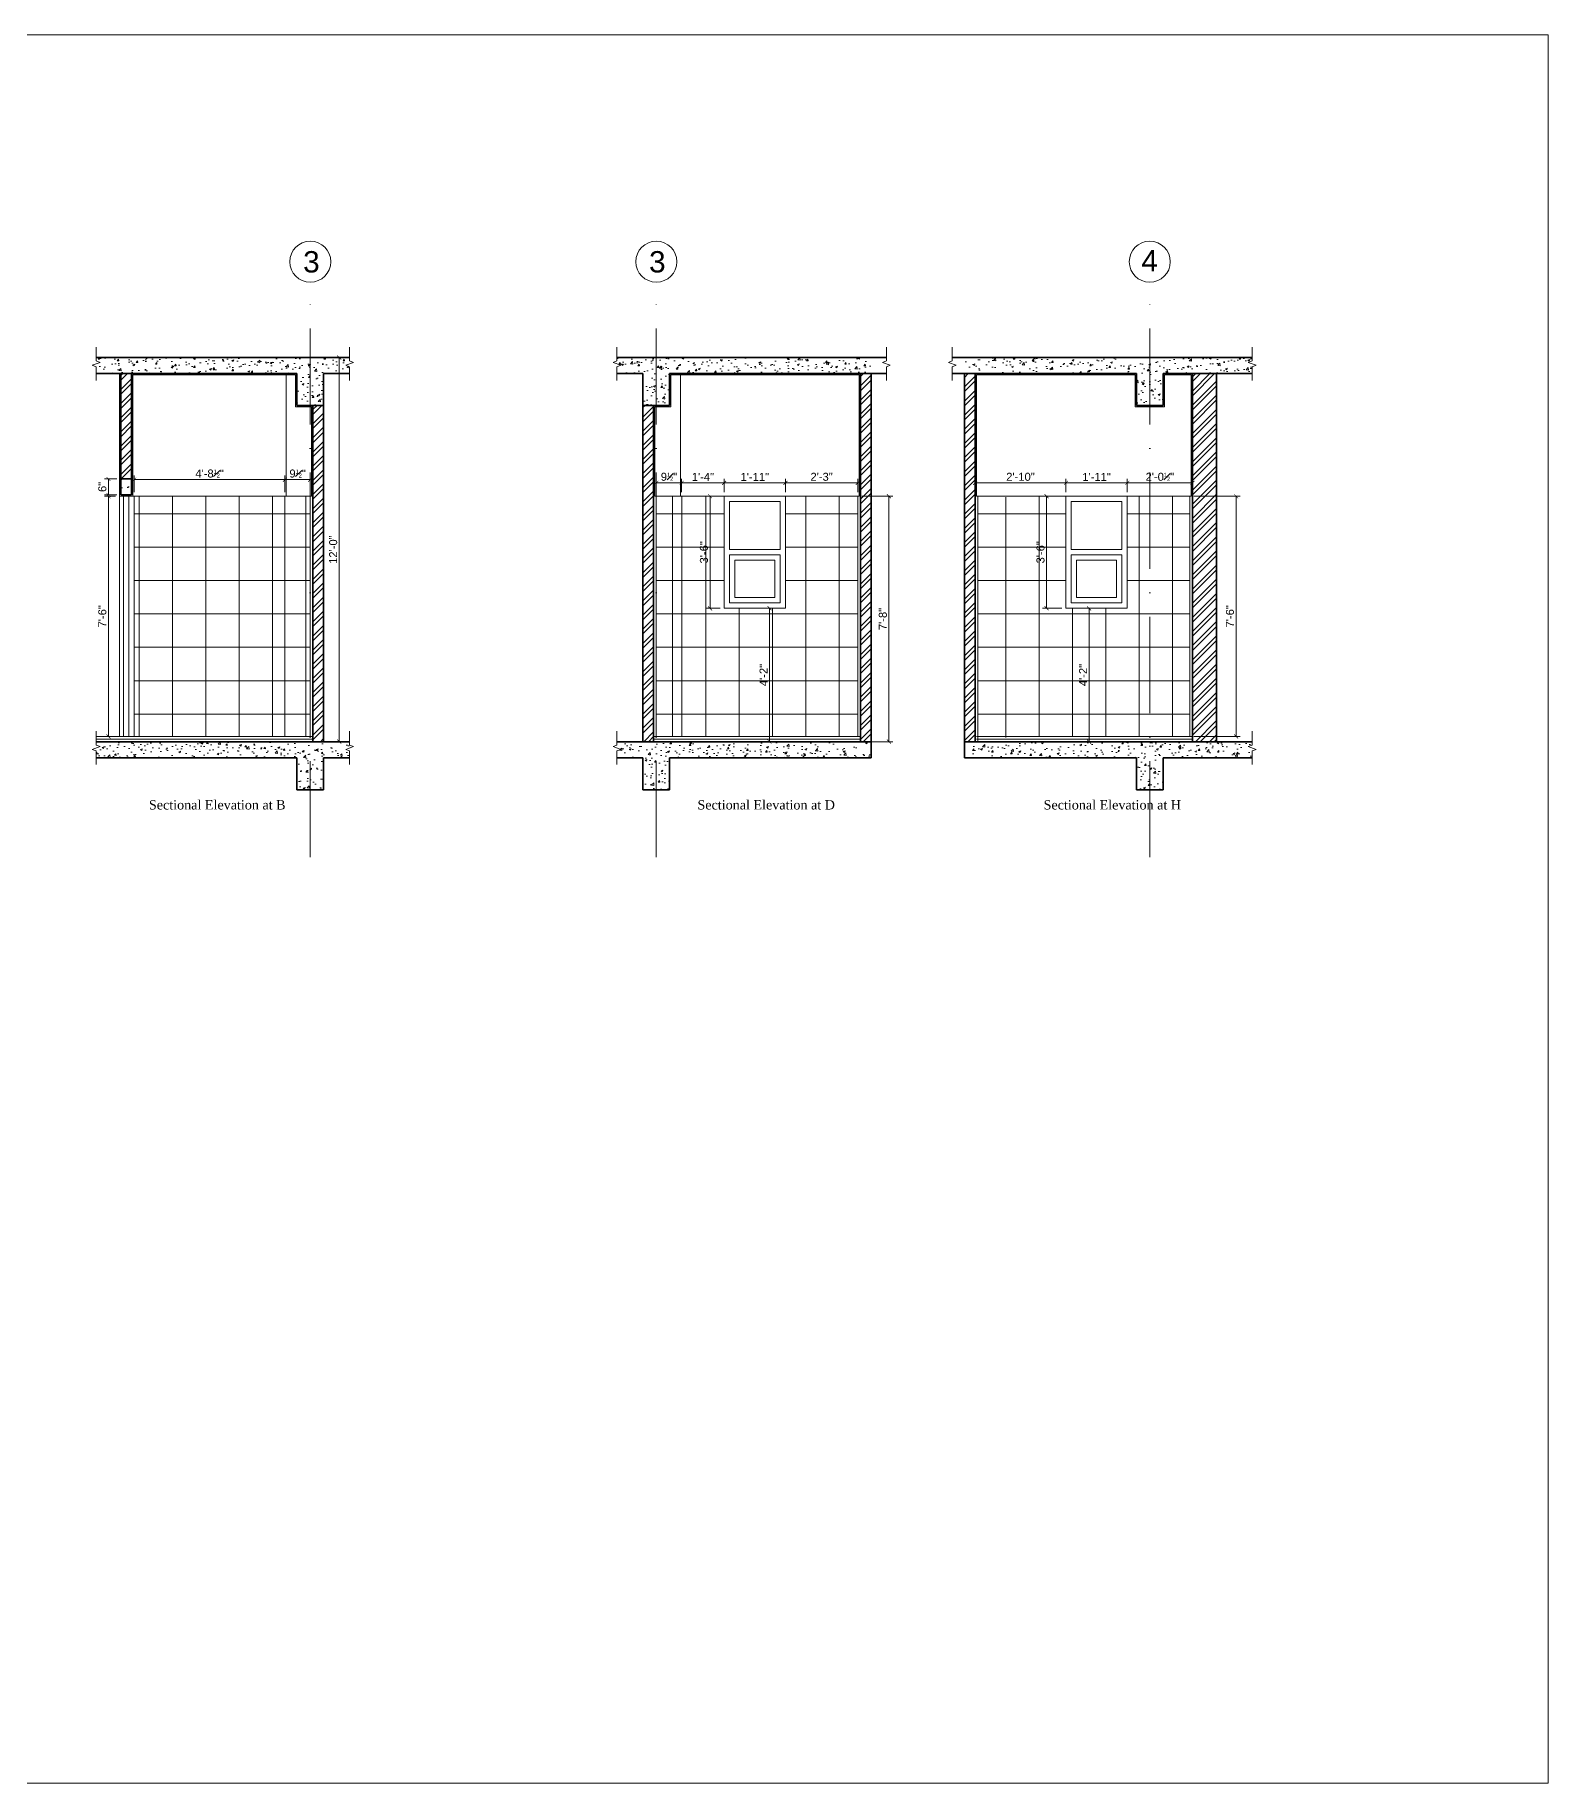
# Model space of a CAD drawing. Header units: inches. Extents: x 10755 to 33653, y -10992 to 10708.
# Drawn here: x 21077 to 21644, y 3566 to 4221 of the extents above; entities that cross this region are included whole.
import ezdxf

# ---------------------------------------------------------------- set-up
doc = ezdxf.new("R2010")
doc.units = ezdxf.units.IN
doc.header["$MEASUREMENT"] = 0
doc.linetypes.add('ACAD_ISO10W100', pattern=[18, 12, -3, 0, -3])
doc.linetypes.add('HIDDEN', pattern=[0.375, 0.25, -0.125])
for name, color, linetype, lineweight in [('12-Dim', 4, 'Continuous', 20), ('beam in plan', 241, 'HIDDEN', 20), ('centerline', 9, 'ACAD_ISO10W100', 5), ('Dimention', 4, 'Continuous', 15), ('door', 15, 'Continuous', 18), ('elevation2', 151, 'Continuous', 18), ('hatch', 33, 'Continuous', 5), ('hatch 2', 8, 'Continuous', 13), ('hatch- rcc', 252, 'Continuous', 5), ('PLASTER', 50, 'Continuous', 9), ('Text', 150, 'Continuous', 18), ('wall', 1, 'Continuous', 35)]:
    doc.layers.add(name, color=color, linetype=linetype, lineweight=lineweight)
doc.layers.add('T-TEXT', color=230, linetype='Continuous')
doc.styles.add('ATTR', font='romans.shx', dxfattribs={"width": 0.8, "height": 0.7})
doc.styles.get("Standard").update_dxf_attribs({"font": 'arial.ttf'})
doc.styles.add('suren', font='times.ttf', dxfattribs={"height": 4})
doc.dimstyles.new('s3', dxfattribs={"dimscale": 3, "dimtxt": 1, "dimasz": 0.5, "dimexe": 0.5, "dimexo": 0.5, "dimgap": 0.25, "dimtad": 1, "dimzin": 3, "dimdsep": 46, "dimlunit": 4, "dimtxsty": 'Standard', "dimblk": 'ARCHTICK', "dimcen": 0, "dimclrd": 256, "dimclre": 256, "dimclrt": 6, "dimadec": 0, "dimazin": 0, "dimtfac": 0.5, "dimtix": 1, "dimtmove": 1, "dimatfit": 3, "dimfxl": 0.5, "dimfrac": 1, "dimtolj": 1, "dimtzin": 0, "dimarcsym": 1})
pattern_1 = [(45, (-6842.4923, -5896.172), (-2.6516504, 2.6516504), []), (45, (-6840.7246, -5896.172), (-2.6516504, 2.6516504), [])]
pattern_2 = [(50, (-6842.4923, -5896.172), (7.172602, -0.6275213), [0.75, -8.25]), (355, (-6842.492, -5896.172), (-1.3875133, 7.5219213), [0.6, -6.6]), (100.451444, (-6841.8946, -5896.224), (5.7850885, 6.8944), [0.637402, -7.011421]), (46.1842, (-6842.492, -5894.172), (10.672413, -1.655193), [1.125, -12.375]), (96.63564, (-6841.603, -5894.31), (9.34662, 9.741186), [0.956103, -10.517138]), (351.18416, (-6842.492, -5894.172), (9.34662, 9.741186), [0.9, -9.9]), (21, (-6841.4923, -5894.672), (5.9690705, -4.026189), [0.75, -8.25]), (326, (-6841.492, -5894.672), (2.4331533, 7.2515005), [0.6, -6.6]), (71.451445, (-6840.995, -5895.0074), (8.402224, 3.2253115), [0.637402, -7.011421]), (37.5, (-6842.4923, -5896.1719), (0.12159855, 3.32893854), [0, -6.52, 0, -6.7, 0, -6.625]), (7.5, (-6842.4923, -5896.172), (2.6306954, 3.9441171), [0, -3.82, 0, -6.37, 0, -2.525]), (327.5, (-6844.7223, -5896.1719), (5.33822436, -0.2255487), [0, -2.5, 0, -7.8, 0, -10.35]), (317.5, (-6845.7223, -5896.172), (5.8318617, 1.0010498), [0, -3.25, 0, -5.18, 0, -7.35])]
pattern_3 = [(90, (-6571.457, -5896.172), (-12.5, 3e-15), []), (180, (-6571.457, -5896.172), (-3e-15, -12.5), [])]
pattern_4 = [(45, (-6922.814, -5896.172), (-2.6516504, 2.6516504), []), (45, (-6921.046, -5896.172), (-2.6516504, 2.6516504), [])]
pattern_5 = [(50, (-6922.814, -5896.172), (7.1726018, -0.6275213), [0.75, -8.25]), (355, (-6922.814, -5896.172), (-1.3875133, 7.5219213), [0.6, -6.6]), (100.451444, (-6922.216, -5896.224), (5.7850885, 6.8944), [0.637402, -7.011421]), (46.1842, (-6922.814, -5894.172), (10.672413, -1.655193), [1.125, -12.375]), (96.63564, (-6921.924, -5894.31), (9.346619, 9.741186), [0.956103, -10.517138]), (351.18416, (-6922.814, -5894.172), (9.34662, 9.741186), [0.9, -9.9]), (21, (-6921.814, -5894.672), (5.9690705, -4.026189), [0.75, -8.25]), (326, (-6921.814, -5894.672), (2.4331533, 7.2515005), [0.6, -6.6]), (71.451445, (-6921.3164, -5895.0074), (8.402224, 3.2253115), [0.637402, -7.011421]), (37.5, (-6922.8139, -5896.1719), (0.12159855, 3.32893854), [0, -6.52, 0, -6.7, 0, -6.625]), (7.5, (-6922.814, -5896.172), (2.6306954, 3.9441171), [0, -3.82, 0, -6.37, 0, -2.525]), (327.5, (-6925.0439, -5896.1719), (5.33822436, -0.2255487), [0, -2.5, 0, -7.8, 0, -10.35]), (317.5, (-6926.044, -5896.172), (5.8318617, 1.0010498), [0, -3.25, 0, -5.18, 0, -7.35])]

# ---------------------------------------------------------------- blocks, each defined once
blk = doc.blocks.new('_ArchTick')
at = {"color": 0, "const_width": 0.15}
blk.add_lwpolyline([(-0.5, -0.5), (0.5, 0.5)], dxfattribs=at)
blk = doc.blocks.new('*D1992')
at = {"layer": 'Defpoints', "color": 0, "transparency": 16777216}
for p in [(7262.02, 6385.05), (7257.34, 6379.05), (7262.02, 6379.05)]:
    blk.add_point(p, dxfattribs=at)
at = {"layer": 'Dimention', "lineweight": -2, "transparency": 16777216}
for p, q in [((7260.52, 6385.05), (7255.84, 6385.05)), ((7257.34, 6385.05), (7257.34, 6379.05)), ((7260.52, 6379.05), (7255.84, 6379.05))]:
    blk.add_line(p, q, dxfattribs=at)
at = {"layer": 'Dimention', "lineweight": -2, "transparency": 16777216, "xscale": 1.5, "yscale": 1.5, "zscale": 1.5}
for p, rotation in [((7257.34, 6385.05), 90), ((7257.34, 6379.05), 270)]:
    blk.add_blockref('_ArchTick', p, dxfattribs=dict(at, rotation=rotation))
at = {"layer": 'Dimention', "color": 6, "transparency": 16777216, "insert": (7255.06, 6382.05), "char_height": 3, "attachment_point": 5, "rotation": 90}
blk.add_mtext('\\A1;6"', dxfattribs=at)
blk = doc.blocks.new('*D1993')
at = {"layer": 'Defpoints', "color": 0, "transparency": 16777216}
for p in [(7261.52, 6378.55), (7257.34, 6288.55), (7261.52, 6288.55)]:
    blk.add_point(p, dxfattribs=at)
at = {"layer": 'Dimention', "lineweight": -2, "transparency": 16777216}
for p, q in [((7260.02, 6378.55), (7255.84, 6378.55)), ((7257.34, 6378.55), (7257.34, 6288.55)), ((7260.02, 6288.55), (7255.84, 6288.55))]:
    blk.add_line(p, q, dxfattribs=at)
at = {"layer": 'Dimention', "lineweight": -2, "transparency": 16777216, "xscale": 1.5, "yscale": 1.5, "zscale": 1.5}
for p, rotation in [((7257.34, 6378.55), 90), ((7257.34, 6288.55), 270)]:
    blk.add_blockref('_ArchTick', p, dxfattribs=dict(at, rotation=rotation))
at = {"layer": 'Dimention', "color": 6, "transparency": 16777216, "insert": (7255.06, 6333.55), "char_height": 3, "attachment_point": 5, "rotation": 90}
blk.add_mtext('\\A1;7\'-6"', dxfattribs=at)
blk = doc.blocks.new('*D1994')
at = {"layer": 'Defpoints', "color": 0, "transparency": 16777216}
for p in [(7323.52, 6384.78), (7267.02, 6378.55), (7323.52, 6378.55)]:
    blk.add_point(p, dxfattribs=at)
at = {"layer": 'Dimention', "lineweight": -2, "transparency": 16777216}
for p, q in [((7267.02, 6380.05), (7267.02, 6386.28)), ((7267.02, 6384.78), (7323.52, 6384.78)), ((7323.52, 6380.05), (7323.52, 6386.28))]:
    blk.add_line(p, q, dxfattribs=at)
at = {"layer": 'Dimention', "lineweight": -2, "transparency": 16777216, "xscale": 1.5, "yscale": 1.5, "zscale": 1.5, "rotation": 180}
blk.add_blockref('_ArchTick', (7267.02, 6384.78), dxfattribs=at)
at = {"layer": 'Dimention', "lineweight": -2, "transparency": 16777216, "xscale": 1.5, "yscale": 1.5, "zscale": 1.5}
blk.add_blockref('_ArchTick', (7323.52, 6384.78), dxfattribs=at)
at = {"layer": 'Dimention', "color": 6, "transparency": 16777216, "insert": (7295.27, 6387.06), "char_height": 3, "attachment_point": 5}
blk.add_mtext('\\A1;4\'-8{\\H0.500000x;\\S1#2;}"', dxfattribs=at)
blk = doc.blocks.new('*D1995')
at = {"layer": 'Defpoints', "color": 0, "transparency": 16777216}
for p in [(7333.02, 6384.78), (7323.52, 6378.55), (7333.02, 6378.55)]:
    blk.add_point(p, dxfattribs=at)
at = {"layer": 'Dimention', "lineweight": -2, "transparency": 16777216}
for p, q in [((7323.52, 6380.05), (7323.52, 6386.28)), ((7323.52, 6384.78), (7333.02, 6384.78)), ((7333.02, 6380.05), (7333.02, 6386.28))]:
    blk.add_line(p, q, dxfattribs=at)
at = {"layer": 'Dimention', "lineweight": -2, "transparency": 16777216, "xscale": 1.5, "yscale": 1.5, "zscale": 1.5, "rotation": 180}
blk.add_blockref('_ArchTick', (7323.52, 6384.78), dxfattribs=at)
at = {"layer": 'Dimention', "lineweight": -2, "transparency": 16777216, "xscale": 1.5, "yscale": 1.5, "zscale": 1.5}
blk.add_blockref('_ArchTick', (7333.02, 6384.78), dxfattribs=at)
at = {"layer": 'Dimention', "color": 6, "transparency": 16777216, "insert": (7328.27, 6387.06), "char_height": 3, "attachment_point": 5}
blk.add_mtext('\\A1;9{\\H0.500000x;\\S1#2;}"', dxfattribs=at)
blk = doc.blocks.new('*D1999')
at = {"layer": 'Defpoints', "color": 0, "transparency": 16777216}
for p in [(7511.18, 6383.56), (7488.18, 6378.55), (7511.18, 6378.55)]:
    blk.add_point(p, dxfattribs=at)
at = {"layer": 'Dimention', "lineweight": -2, "transparency": 16777216}
for p, q in [((7488.18, 6380.05), (7488.18, 6385.06)), ((7488.18, 6383.56), (7511.18, 6383.56)), ((7511.18, 6380.05), (7511.18, 6385.06))]:
    blk.add_line(p, q, dxfattribs=at)
at = {"layer": 'Dimention', "lineweight": -2, "transparency": 16777216, "xscale": 1.5, "yscale": 1.5, "zscale": 1.5, "rotation": 180}
blk.add_blockref('_ArchTick', (7488.18, 6383.56), dxfattribs=at)
at = {"layer": 'Dimention', "lineweight": -2, "transparency": 16777216, "xscale": 1.5, "yscale": 1.5, "zscale": 1.5}
blk.add_blockref('_ArchTick', (7511.18, 6383.56), dxfattribs=at)
at = {"layer": 'Dimention', "color": 6, "transparency": 16777216, "insert": (7499.68, 6385.82), "char_height": 3, "attachment_point": 5}
blk.add_mtext('\\A1;1\'-11"', dxfattribs=at)
blk = doc.blocks.new('*D1998')
at = {"layer": 'Defpoints', "color": 0, "transparency": 16777216}
for p in [(7488.18, 6383.56), (7472.25, 6378.55), (7488.18, 6378.55)]:
    blk.add_point(p, dxfattribs=at)
at = {"layer": 'Dimention', "lineweight": -2, "transparency": 16777216}
for p, q in [((7472.25, 6380.05), (7472.25, 6385.06)), ((7472.25, 6383.56), (7488.18, 6383.56)), ((7488.18, 6380.05), (7488.18, 6385.06))]:
    blk.add_line(p, q, dxfattribs=at)
at = {"layer": 'Dimention', "lineweight": -2, "transparency": 16777216, "xscale": 1.5, "yscale": 1.5, "zscale": 1.5, "rotation": 180}
blk.add_blockref('_ArchTick', (7472.25, 6383.56), dxfattribs=at)
at = {"layer": 'Dimention', "lineweight": -2, "transparency": 16777216, "xscale": 1.5, "yscale": 1.5, "zscale": 1.5}
blk.add_blockref('_ArchTick', (7488.18, 6383.56), dxfattribs=at)
at = {"layer": 'Dimention', "color": 6, "transparency": 16777216, "insert": (7480.22, 6385.82), "char_height": 3, "attachment_point": 5}
blk.add_mtext('\\A1;1\'-4"', dxfattribs=at)
blk = doc.blocks.new('*D2008')
at = {"layer": 'Defpoints', "color": 0, "transparency": 16777216}
for p in [(7616.31, 6378.55), (7609.07, 6336.55), (7616.31, 6336.55)]:
    blk.add_point(p, dxfattribs=at)
at = {"layer": 'Dimention', "lineweight": -2, "transparency": 16777216}
for p, q in [((7614.81, 6378.55), (7607.57, 6378.55)), ((7609.07, 6378.55), (7609.07, 6336.55)), ((7614.81, 6336.55), (7607.57, 6336.55))]:
    blk.add_line(p, q, dxfattribs=at)
at = {"layer": 'Dimention', "lineweight": -2, "transparency": 16777216, "xscale": 1.5, "yscale": 1.5, "zscale": 1.5}
for p, rotation in [((7609.07, 6378.55), 90), ((7609.07, 6336.55), 270)]:
    blk.add_blockref('_ArchTick', p, dxfattribs=dict(at, rotation=rotation))
at = {"layer": 'Dimention', "color": 6, "transparency": 16777216, "insert": (7606.79, 6357.55), "char_height": 3, "attachment_point": 5, "rotation": 90}
blk.add_mtext('\\A1;3\'-6"', dxfattribs=at)
blk = doc.blocks.new('*D1996')
at = {"layer": 'Defpoints', "color": 0, "transparency": 16777216}
for p in [(7338.02, 6430.55), (7338.02, 6286.55), (7343.89, 6286.55)]:
    blk.add_point(p, dxfattribs=at)
at = {"layer": 'Dimention', "lineweight": -2, "transparency": 16777216}
for p, q in [((7339.52, 6430.55), (7345.39, 6430.55)), ((7343.89, 6430.55), (7343.89, 6286.55)), ((7339.52, 6286.55), (7345.39, 6286.55))]:
    blk.add_line(p, q, dxfattribs=at)
at = {"layer": 'Dimention', "lineweight": -2, "transparency": 16777216, "xscale": 1.5, "yscale": 1.5, "zscale": 1.5}
for p, rotation in [((7343.89, 6430.55), 90), ((7343.89, 6286.55), 270)]:
    blk.add_blockref('_ArchTick', p, dxfattribs=dict(at, rotation=rotation))
at = {"layer": 'Dimention', "color": 6, "transparency": 16777216, "insert": (7341.61, 6358.55), "char_height": 3, "attachment_point": 5, "rotation": 90}
blk.add_mtext('\\A1;12\'-0"', dxfattribs=at)
blk = doc.blocks.new('*D2001')
at = {"layer": 'Defpoints', "color": 0, "transparency": 16777216}
for p in [(7538.25, 6378.55), (7538.25, 6286.55), (7549.96, 6286.55)]:
    blk.add_point(p, dxfattribs=at)
at = {"layer": 'Dimention', "lineweight": -2, "transparency": 16777216}
for p, q in [((7539.75, 6378.55), (7551.46, 6378.55)), ((7549.96, 6378.55), (7549.96, 6286.55)), ((7539.75, 6286.55), (7551.46, 6286.55))]:
    blk.add_line(p, q, dxfattribs=at)
at = {"layer": 'Dimention', "lineweight": -2, "transparency": 16777216, "xscale": 1.5, "yscale": 1.5, "zscale": 1.5}
for p, rotation in [((7549.96, 6378.55), 90), ((7549.96, 6286.55), 270)]:
    blk.add_blockref('_ArchTick', p, dxfattribs=dict(at, rotation=rotation))
at = {"layer": 'Dimention', "color": 6, "transparency": 16777216, "insert": (7547.68, 6332.55), "char_height": 3, "attachment_point": 5, "rotation": 90}
blk.add_mtext('\\A1;7\'-8"', dxfattribs=at)
blk = doc.blocks.new('*D1997')
at = {"layer": 'Defpoints', "color": 0, "transparency": 16777216}
for p in [(7472.25, 6383.56), (7462.75, 6378.55), (7472.25, 6378.55)]:
    blk.add_point(p, dxfattribs=at)
at = {"layer": 'Dimention', "lineweight": -2, "transparency": 16777216}
for p, q in [((7462.75, 6380.05), (7462.75, 6385.06)), ((7462.75, 6383.56), (7472.25, 6383.56)), ((7472.25, 6380.05), (7472.25, 6385.06))]:
    blk.add_line(p, q, dxfattribs=at)
at = {"layer": 'Dimention', "lineweight": -2, "transparency": 16777216, "xscale": 1.5, "yscale": 1.5, "zscale": 1.5, "rotation": 180}
blk.add_blockref('_ArchTick', (7462.75, 6383.56), dxfattribs=at)
at = {"layer": 'Dimention', "lineweight": -2, "transparency": 16777216, "xscale": 1.5, "yscale": 1.5, "zscale": 1.5}
blk.add_blockref('_ArchTick', (7472.25, 6383.56), dxfattribs=at)
at = {"layer": 'Dimention', "color": 6, "transparency": 16777216, "insert": (7467.5, 6385.84), "char_height": 3, "attachment_point": 5}
blk.add_mtext('\\A1;9{\\H0.500000x;\\S1#2;}"', dxfattribs=at)
blk = doc.blocks.new('*D2000')
at = {"layer": 'Defpoints', "color": 0, "transparency": 16777216}
for p in [(7538.25, 6383.56), (7511.18, 6378.55), (7538.25, 6378.55)]:
    blk.add_point(p, dxfattribs=at)
at = {"layer": 'Dimention', "lineweight": -2, "transparency": 16777216}
for p, q in [((7511.18, 6380.05), (7511.18, 6385.06)), ((7511.18, 6383.56), (7538.25, 6383.56)), ((7538.25, 6380.05), (7538.25, 6385.06))]:
    blk.add_line(p, q, dxfattribs=at)
at = {"layer": 'Dimention', "lineweight": -2, "transparency": 16777216, "xscale": 1.5, "yscale": 1.5, "zscale": 1.5, "rotation": 180}
blk.add_blockref('_ArchTick', (7511.18, 6383.56), dxfattribs=at)
at = {"layer": 'Dimention', "lineweight": -2, "transparency": 16777216, "xscale": 1.5, "yscale": 1.5, "zscale": 1.5}
blk.add_blockref('_ArchTick', (7538.25, 6383.56), dxfattribs=at)
at = {"layer": 'Dimention', "color": 6, "transparency": 16777216, "insert": (7524.71, 6385.84), "char_height": 3, "attachment_point": 5}
blk.add_mtext('\\A1;2\'-3"', dxfattribs=at)
blk = doc.blocks.new('*D2009')
at = {"layer": 'Defpoints', "color": 0, "transparency": 16777216}
for p in [(7488.18, 6378.55), (7482.89, 6336.55), (7488.18, 6336.55)]:
    blk.add_point(p, dxfattribs=at)
at = {"layer": 'Dimention', "lineweight": -2, "transparency": 16777216}
for p, q in [((7486.68, 6378.55), (7481.39, 6378.55)), ((7482.89, 6378.55), (7482.89, 6336.55)), ((7486.68, 6336.55), (7481.39, 6336.55))]:
    blk.add_line(p, q, dxfattribs=at)
at = {"layer": 'Dimention', "lineweight": -2, "transparency": 16777216, "xscale": 1.5, "yscale": 1.5, "zscale": 1.5}
for p, rotation in [((7482.89, 6378.55), 90), ((7482.89, 6336.55), 270)]:
    blk.add_blockref('_ArchTick', p, dxfattribs=dict(at, rotation=rotation))
at = {"layer": 'Dimention', "color": 6, "transparency": 16777216, "insert": (7480.61, 6357.55), "char_height": 3, "attachment_point": 5, "rotation": 90}
blk.add_mtext('\\A1;3\'-6"', dxfattribs=at)
blk = doc.blocks.new('*D2003')
at = {"layer": 'Defpoints', "color": 0, "transparency": 16777216}
for p in [(7639.31, 6383.56), (7616.31, 6378.55), (7639.31, 6378.55)]:
    blk.add_point(p, dxfattribs=at)
at = {"layer": 'Dimention', "lineweight": -2, "transparency": 16777216}
for p, q in [((7616.31, 6380.05), (7616.31, 6385.06)), ((7616.31, 6383.56), (7639.31, 6383.56)), ((7639.31, 6380.05), (7639.31, 6385.06))]:
    blk.add_line(p, q, dxfattribs=at)
at = {"layer": 'Dimention', "lineweight": -2, "transparency": 16777216, "xscale": 1.5, "yscale": 1.5, "zscale": 1.5, "rotation": 180}
blk.add_blockref('_ArchTick', (7616.31, 6383.56), dxfattribs=at)
at = {"layer": 'Dimention', "lineweight": -2, "transparency": 16777216, "xscale": 1.5, "yscale": 1.5, "zscale": 1.5}
blk.add_blockref('_ArchTick', (7639.31, 6383.56), dxfattribs=at)
at = {"layer": 'Dimention', "color": 6, "transparency": 16777216, "insert": (7627.81, 6385.82), "char_height": 3, "attachment_point": 5}
blk.add_mtext('\\A1;1\'-11"', dxfattribs=at)
blk = doc.blocks.new('*D2006')
at = {"layer": 'Defpoints', "color": 0, "transparency": 16777216}
for p in [(7616.31, 6336.55), (7616.31, 6286.55), (7624.99, 6286.55)]:
    blk.add_point(p, dxfattribs=at)
at = {"layer": 'Dimention', "lineweight": -2, "transparency": 16777216}
for p, q in [((7617.81, 6336.55), (7626.49, 6336.55)), ((7624.99, 6336.55), (7624.99, 6286.55)), ((7617.81, 6286.55), (7626.49, 6286.55))]:
    blk.add_line(p, q, dxfattribs=at)
at = {"layer": 'Dimention', "lineweight": -2, "transparency": 16777216, "xscale": 1.5, "yscale": 1.5, "zscale": 1.5}
for p, rotation in [((7624.99, 6336.55), 90), ((7624.99, 6286.55), 270)]:
    blk.add_blockref('_ArchTick', p, dxfattribs=dict(at, rotation=rotation))
at = {"layer": 'Dimention', "color": 6, "transparency": 16777216, "insert": (7622.74, 6311.55), "char_height": 3, "attachment_point": 5, "rotation": 90}
blk.add_mtext('\\A1;4\'-2"', dxfattribs=at)
blk = doc.blocks.new('*D2002')
at = {"layer": 'Defpoints', "color": 0, "transparency": 16777216}
for p in [(7616.31, 6383.56), (7582.24, 6378.55), (7616.31, 6378.55)]:
    blk.add_point(p, dxfattribs=at)
at = {"layer": 'Dimention', "lineweight": -2, "transparency": 16777216}
for p, q in [((7582.24, 6380.05), (7582.24, 6385.06)), ((7582.24, 6383.56), (7616.31, 6383.56)), ((7616.31, 6380.05), (7616.31, 6385.06))]:
    blk.add_line(p, q, dxfattribs=at)
at = {"layer": 'Dimention', "lineweight": -2, "transparency": 16777216, "xscale": 1.5, "yscale": 1.5, "zscale": 1.5, "rotation": 180}
blk.add_blockref('_ArchTick', (7582.24, 6383.56), dxfattribs=at)
at = {"layer": 'Dimention', "lineweight": -2, "transparency": 16777216, "xscale": 1.5, "yscale": 1.5, "zscale": 1.5}
blk.add_blockref('_ArchTick', (7616.31, 6383.56), dxfattribs=at)
at = {"layer": 'Dimention', "color": 6, "transparency": 16777216, "insert": (7599.28, 6385.84), "char_height": 3, "attachment_point": 5}
blk.add_mtext('\\A1;2\'-10"', dxfattribs=at)
blk = doc.blocks.new('*D2004')
at = {"layer": 'Defpoints', "color": 0, "transparency": 16777216}
for p in [(7663.74, 6383.56), (7639.31, 6378.55), (7663.74, 6378.55)]:
    blk.add_point(p, dxfattribs=at)
at = {"layer": 'Dimention', "lineweight": -2, "transparency": 16777216}
for p, q in [((7639.31, 6380.05), (7639.31, 6385.06)), ((7639.31, 6383.56), (7663.74, 6383.56)), ((7663.74, 6380.05), (7663.74, 6385.06))]:
    blk.add_line(p, q, dxfattribs=at)
at = {"layer": 'Dimention', "lineweight": -2, "transparency": 16777216, "xscale": 1.5, "yscale": 1.5, "zscale": 1.5, "rotation": 180}
blk.add_blockref('_ArchTick', (7639.31, 6383.56), dxfattribs=at)
at = {"layer": 'Dimention', "lineweight": -2, "transparency": 16777216, "xscale": 1.5, "yscale": 1.5, "zscale": 1.5}
blk.add_blockref('_ArchTick', (7663.74, 6383.56), dxfattribs=at)
at = {"layer": 'Dimention', "color": 6, "transparency": 16777216, "insert": (7651.53, 6385.84), "char_height": 3, "attachment_point": 5}
blk.add_mtext('\\A1;2\'-0{\\H0.500000x;\\S1#2;}"', dxfattribs=at)
blk = doc.blocks.new('*D2005')
at = {"layer": 'Defpoints', "color": 0, "transparency": 16777216}
for p in [(7662.74, 6378.55), (7662.74, 6288.55), (7680.11, 6288.55)]:
    blk.add_point(p, dxfattribs=at)
at = {"layer": 'Dimention', "lineweight": -2, "transparency": 16777216}
for p, q in [((7664.24, 6378.55), (7681.61, 6378.55)), ((7680.11, 6378.55), (7680.11, 6288.55)), ((7664.24, 6288.55), (7681.61, 6288.55))]:
    blk.add_line(p, q, dxfattribs=at)
at = {"layer": 'Dimention', "lineweight": -2, "transparency": 16777216, "xscale": 1.5, "yscale": 1.5, "zscale": 1.5}
for p, rotation in [((7680.11, 6378.55), 90), ((7680.11, 6288.55), 270)]:
    blk.add_blockref('_ArchTick', p, dxfattribs=dict(at, rotation=rotation))
at = {"layer": 'Dimention', "color": 6, "transparency": 16777216, "insert": (7677.83, 6333.55), "char_height": 3, "attachment_point": 5, "rotation": 90}
blk.add_mtext('\\A1;7\'-6"', dxfattribs=at)
blk = doc.blocks.new('*D2007')
at = {"layer": 'Defpoints', "color": 0, "transparency": 16777216}
for p in [(7511.18, 6336.55), (7505.21, 6286.55), (7511.18, 6286.55)]:
    blk.add_point(p, dxfattribs=at)
at = {"layer": 'Dimention', "lineweight": -2, "transparency": 16777216}
for p, q in [((7509.68, 6336.55), (7503.71, 6336.55)), ((7505.21, 6336.55), (7505.21, 6286.55)), ((7509.68, 6286.55), (7503.71, 6286.55))]:
    blk.add_line(p, q, dxfattribs=at)
at = {"layer": 'Dimention', "lineweight": -2, "transparency": 16777216, "xscale": 1.5, "yscale": 1.5, "zscale": 1.5}
for p, rotation in [((7505.21, 6336.55), 90), ((7505.21, 6286.55), 270)]:
    blk.add_blockref('_ArchTick', p, dxfattribs=dict(at, rotation=rotation))
at = {"layer": 'Dimention', "color": 6, "transparency": 16777216, "insert": (7502.96, 6311.55), "char_height": 3, "attachment_point": 5, "rotation": 90}
blk.add_mtext('\\A1;4\'-2"', dxfattribs=at)
blk = doc.blocks.new('A$C73A77BFC')
at = {"layer": 'hatch'}
h = blk.add_hatch(dxfattribs=at)
h.set_pattern_fill('ANSI37', color=256, scale=100, angle=45)
h.set_pattern_definition(pattern_3)
h.paths.add_polyline_path([(752.06, 482.383), (695.567, 482.383), (695.567, 392.383), (752.06, 392.383)])
h.paths.add_polyline_path([(761.561, 482.383), (752.06, 482.383), (752.06, 392.383), (761.561, 392.383)])
h = blk.add_hatch(dxfattribs=at)
h.set_pattern_fill('ANSI37', color=256, scale=100, angle=45)
h.set_pattern_definition(pattern_3)
h.paths.add_polyline_path([(891.295, 482.383), (900.796, 482.383), (900.796, 392.383), (891.295, 392.383)])
h.paths.add_polyline_path([(916.724, 440.383), (916.724, 482.383), (900.796, 482.383), (900.796, 392.383), (966.789, 392.383), (966.789, 482.383), (939.724, 482.383), (939.724, 440.383)])
h = blk.add_hatch(dxfattribs=at)
h.set_pattern_fill('ANSI37', color=256, scale=100, angle=45)
h.set_pattern_definition(pattern_3)
h.paths.add_polyline_path([(1011.782, 481.383), (1028.928, 482.383), (1028.928, 392.383), (1011.782, 391.383)])
h.paths.add_polyline_path([(1044.855, 440.383), (1044.855, 482.383), (1028.928, 482.383), (1028.928, 392.383), (1091.283, 392.383), (1091.283, 482.383), (1067.855, 482.383), (1067.855, 440.383)])
at = {"layer": 'hatch 2', "linetype": 'Continuous', "ltscale": 30}
h = blk.add_hatch(dxfattribs=at)
h.set_pattern_fill('ANSI32', color=256, scale=10, style=0)
h.set_pattern_definition(pattern_1)
h.paths.add_polyline_path([(690.567, 488.883), (694.567, 488.883), (694.567, 528.383), (690.567, 528.383)])
h = blk.add_hatch(dxfattribs=at)
h.set_pattern_fill('ANSI32', color=256, scale=10, style=0)
h.set_pattern_definition([(45, (-6913.314, -5898.172), (-2.6516504, 2.6516504), []), (45, (-6911.546, -5898.172), (-2.6516504, 2.6516504), [])])
h.paths.add_polyline_path([(971.789, 528.383), (967.789, 528.383), (967.789, 390.383), (971.789, 390.383)])
h = blk.add_hatch(dxfattribs=at)
h.set_pattern_fill('ANSI32', color=256, scale=10, style=0)
h.set_pattern_definition([(45, (-6932.314, -5898.172), (-2.6516504, 2.6516504), []), (45, (-6930.546, -5898.172), (-2.6516504, 2.6516504), [])])
h.paths.add_polyline_path([(1006.782, 390.383), (1010.782, 390.383), (1010.782, 528.383), (1006.782, 528.383)])
h = blk.add_hatch(dxfattribs=at)
h.set_pattern_fill('ANSI32', color=256, scale=10, style=0)
h.set_pattern_definition(pattern_4)
h.paths.add_polyline_path([(1092.283, 390.383), (1101.289, 390.383), (1101.289, 528.383), (1092.283, 528.383)])
h = blk.add_hatch(dxfattribs=at)
h.set_pattern_fill('ANSI32', color=256, scale=10, style=0)
h.set_pattern_definition(pattern_1)
h.paths.add_polyline_path([(766.56, 516.383), (762.561, 516.383), (762.561, 390.383), (766.56, 390.383)])
h = blk.add_hatch(dxfattribs=at)
h.set_pattern_fill('ANSI32', color=256, scale=10, style=0)
h.set_pattern_definition(pattern_4)
h.paths.add_polyline_path([(886.296, 390.383), (890.295, 390.383), (890.295, 516.383), (886.296, 516.383)])
at = {"layer": 'hatch- rcc'}
h = blk.add_hatch(dxfattribs=at)
h.set_pattern_fill('AR-CONC', color=256, style=0)
h.set_pattern_definition(pattern_2)
h.paths.add_polyline_path([(681.329, 534.383), (681.329, 533.113), (682.813, 532.573), (681.329, 532.033), (681.329, 528.383), (756.56, 528.383), (756.56, 516.383), (766.56, 516.383), (766.56, 528.383), (776.317, 528.383), (776.317, 530.953), (774.834, 531.493), (776.317, 532.033), (776.317, 534.383)])
h = blk.add_hatch(dxfattribs=at)
h.set_pattern_fill('AR-CONC', color=256, style=0)
h.set_pattern_definition(pattern_5)
h.paths.add_polyline_path([(875.055, 532.573), (876.539, 533.113), (876.539, 534.383), (971.528, 534.383), (971.528, 533.113), (970.044, 532.573), (973.011, 531.493), (971.528, 530.953), (971.528, 528.383), (896.296, 528.383), (896.296, 516.383), (886.296, 516.383), (886.296, 528.383), (876.539, 528.383), (876.539, 530.953), (878.023, 531.493)])
h = blk.add_hatch(dxfattribs=at)
h.set_pattern_fill('AR-CONC', color=256, style=0)
h.set_pattern_definition(pattern_5)
h.paths.add_polyline_path([(1008.257, 533.113), (1008.257, 534.383), (1114.644, 534.383), (1114.644, 533.113), (1113.16, 532.573), (1116.127, 531.493), (1114.644, 530.953), (1114.644, 528.383), (1081.296, 528.383), (1081.296, 516.383), (1071.296, 516.383), (1071.296, 528.383), (1008.257, 528.383), (1008.257, 530.953), (1009.74, 531.493), (1006.773, 532.573)])
h = blk.add_hatch(dxfattribs=at)
h.set_pattern_fill('AR-CONC', color=256, style=0)
h.set_pattern_definition(pattern_2)
h.paths.add_polyline_path([(690.567, 482.883), (694.567, 482.883), (694.567, 488.883), (690.567, 488.883)])
h = blk.add_hatch(dxfattribs=at)
h.set_pattern_fill('AR-CONC', color=256, style=0)
h.set_pattern_definition(pattern_2)
h.paths.add_polyline_path([(681.329, 390.383), (681.329, 389.113), (682.813, 388.573), (681.329, 388.033), (681.329, 384.383), (756.56, 384.383), (756.56, 372.383), (766.56, 372.383), (766.56, 384.383), (776.317, 384.383), (776.317, 386.953), (774.834, 387.493), (776.317, 388.033), (776.317, 390.383)])
h = blk.add_hatch(dxfattribs=at)
h.set_pattern_fill('AR-CONC', color=256, style=0)
h.set_pattern_definition(pattern_5)
h.paths.add_polyline_path([(875.055, 388.573), (876.539, 389.113), (876.539, 390.383), (971.528, 390.383), (971.528, 389.113), (970.044, 388.573), (973.011, 387.493), (971.528, 386.953), (971.528, 384.383), (896.296, 384.383), (896.296, 372.383), (886.296, 372.383), (886.296, 384.383), (876.539, 384.383), (876.539, 386.953), (878.023, 387.493)])
h = blk.add_hatch(dxfattribs=at)
h.set_pattern_fill('AR-CONC', color=256, style=0)
h.set_pattern_definition(pattern_5)
h.paths.add_polyline_path([(1008.257, 386.953), (1009.74, 387.493), (1006.773, 388.573), (1008.257, 389.113), (1008.257, 390.383), (1114.644, 390.383), (1114.644, 389.113), (1113.16, 388.573), (1116.127, 387.493), (1114.644, 386.953), (1114.644, 384.383), (1081.296, 384.383), (1081.296, 372.383), (1071.296, 372.383), (1071.296, 384.383), (1008.257, 384.383)])
at = {"layer": '12-Dim', "linetype": 'Continuous'}
for points in [[(681.329, 538.271), (681.329, 533.113), (682.813, 532.573), (679.845, 531.493), (681.329, 530.953), (681.329, 525.812)], [(776.317, 538.271), (776.317, 533.113), (777.801, 532.573), (774.834, 531.493), (776.317, 530.953), (776.317, 525.812)], [(876.539, 538.271), (876.539, 533.113), (875.055, 532.573), (878.023, 531.493), (876.539, 530.953), (876.539, 525.812)], [(977.528, 538.271), (977.528, 533.113), (976.044, 532.573), (979.011, 531.493), (977.528, 530.953), (977.528, 525.812)], [(1002.257, 538.271), (1002.257, 533.113), (1000.773, 532.573), (1003.74, 531.493), (1002.257, 530.953), (1002.257, 525.812)], [(1114.644, 538.271), (1114.644, 533.113), (1113.16, 532.573), (1116.127, 531.493), (1114.644, 530.953), (1114.644, 525.812)], [(681.329, 394.271), (681.329, 389.113), (682.813, 388.573), (679.845, 387.493), (681.329, 386.953), (681.329, 381.812)], [(776.317, 394.271), (776.317, 389.113), (777.801, 388.573), (774.834, 387.493), (776.317, 386.953), (776.317, 381.812)], [(876.539, 394.271), (876.539, 389.113), (875.055, 388.573), (878.023, 387.493), (876.539, 386.953), (876.539, 381.812)], [(1114.644, 394.271), (1114.644, 389.113), (1113.16, 388.573), (1116.127, 387.493), (1114.644, 386.953), (1114.644, 381.812)]]:
    blk.add_lwpolyline(points, dxfattribs=at)
at = {"layer": 'centerline', "ltscale": 3}
for p, q in [((761.56, 347.029), (761.56, 562.599)), ((891.296, 347.029), (891.296, 562.599)), ((1076.296, 347.029), (1076.296, 562.599))]:
    blk.add_line(p, q, dxfattribs=at)
at = {"layer": 'centerline', "linetype": 'Continuous'}
for centre in [(761.56, 570.296), (891.296, 570.296), (1076.296, 570.296)]:
    blk.add_circle(centre, 7.697, dxfattribs=at)
at = {"layer": 'Dimention'}
blk.add_lwpolyline([(0, 655.312), (1225.606, 655.312), (1225.606, 0), (0, 0)], close=True, dxfattribs=at)
for points in [[(918.724, 460.383), (918.724, 442.383), (937.724, 442.383), (937.724, 460.383)], [(1046.855, 460.383), (1046.855, 442.383), (1065.855, 442.383), (1065.855, 460.383)]]:
    blk.add_lwpolyline(points, dxfattribs=at)
at = {"layer": 'door'}
for p, q in [((691.567, 482.383), (691.567, 392.383)), ((693.567, 482.383), (693.567, 392.383))]:
    blk.add_line(p, q, dxfattribs=at)
at = {"layer": 'elevation2'}
for p, q in [((937.724, 462.383), (918.724, 462.383)), ((937.724, 460.383), (918.724, 460.383)), ((1065.855, 462.383), (1046.855, 462.383)), ((1065.855, 460.383), (1046.855, 460.383))]:
    blk.add_line(p, q, dxfattribs=at)
for points in [[(939.724, 482.383), (916.724, 482.383), (916.724, 440.383), (939.724, 440.383)], [(1067.855, 482.383), (1044.855, 482.383), (1044.855, 440.383), (1067.855, 440.383)], [(918.724, 460.383), (937.724, 460.383), (937.724, 442.383), (918.724, 442.383)], [(1046.855, 460.383), (1065.855, 460.383), (1065.855, 442.383), (1046.855, 442.383)], [(920.724, 458.383), (935.724, 458.383), (935.724, 444.383), (920.724, 444.383)], [(1048.855, 458.383), (1063.855, 458.383), (1063.855, 444.383), (1048.855, 444.383)]]:
    blk.add_lwpolyline(points, close=True, dxfattribs=at)
for points in [[(937.724, 462.383), (937.724, 480.383), (918.724, 480.383), (918.724, 462.383)], [(1065.855, 462.383), (1065.855, 480.383), (1046.855, 480.383), (1046.855, 462.383)]]:
    blk.add_lwpolyline(points, dxfattribs=at)
at = {"layer": 'PLASTER', "linetype": 'Continuous', "ltscale": 30}
for p, q in [((690.067, 482.383), (690.067, 528.383)), ((695.067, 527.883), (756.06, 527.883)), ((695.067, 527.883), (695.067, 482.383)), ((752.56, 482.383), (752.56, 527.883)), ((756.06, 527.883), (756.06, 515.883)), ((967.289, 527.883), (896.796, 527.883)), ((896.796, 527.883), (896.796, 515.883)), ((900.296, 482.383), (900.296, 527.883)), ((967.289, 527.883), (967.289, 482.383)), ((1070.796, 527.883), (1011.282, 527.883)), ((1011.282, 527.883), (1011.282, 482.383)), ((1070.796, 527.883), (1070.796, 515.883)), ((1081.796, 527.883), (1081.796, 515.883)), ((1091.783, 527.883), (1081.796, 527.883)), ((1091.783, 527.883), (1091.783, 482.383)), ((756.06, 515.883), (762.061, 515.883)), ((762.061, 515.883), (762.061, 482.383)), ((896.796, 515.883), (890.795, 515.883)), ((890.795, 515.883), (890.795, 482.383)), ((1081.796, 515.883), (1070.796, 515.883)), ((695.067, 482.383), (690.067, 482.383)), ((690.067, 482.383), (690.067, 392.383)), ((695.567, 482.383), (695.067, 482.383)), ((695.567, 482.383), (761.561, 482.383)), ((695.567, 482.383), (695.567, 392.383)), ((752.06, 392.383), (752.06, 482.383)), ((761.561, 482.383), (761.561, 392.383)), ((761.561, 482.383), (762.061, 482.383)), ((891.295, 482.383), (890.795, 482.383)), ((967.289, 482.383), (891.295, 482.383)), ((891.295, 482.383), (891.295, 392.383)), ((900.796, 392.383), (900.796, 482.383)), ((966.789, 482.383), (966.789, 392.383)), ((1091.283, 482.383), (1011.282, 482.383)), ((1011.782, 482.383), (1011.782, 390.383)), ((1091.283, 482.383), (1091.283, 392.383)), ((1091.283, 482.383), (1091.783, 482.383)), ((681.329, 392.383), (762.561, 392.383)), ((681.329, 391.383), (762.561, 391.383)), ((967.789, 392.383), (890.295, 392.383)), ((967.789, 391.383), (890.295, 391.383)), ((1092.283, 392.383), (1011.282, 392.383)), ((1092.283, 391.383), (1011.282, 391.383))]:
    blk.add_line(p, q, dxfattribs=at)
at = {"layer": 'wall', "linetype": 'Continuous', "ltscale": 30}
for p, q in [((681.329, 534.383), (776.317, 534.383)), ((977.528, 534.383), (876.539, 534.383)), ((1114.644, 534.383), (1002.257, 534.383)), ((681.329, 528.383), (756.56, 528.383)), ((690.567, 482.883), (690.567, 528.383)), ((694.567, 482.883), (694.567, 528.383)), ((756.56, 528.383), (756.56, 516.383)), ((766.56, 528.383), (776.317, 528.383)), ((766.56, 528.383), (766.56, 516.383)), ((886.296, 528.383), (876.539, 528.383)), ((886.296, 528.383), (886.296, 516.383)), ((977.528, 528.383), (896.296, 528.383)), ((896.296, 528.383), (896.296, 516.383)), ((967.789, 390.383), (967.789, 528.383)), ((971.789, 390.383), (971.789, 528.383)), ((1071.296, 528.383), (1002.257, 528.383)), ((1006.782, 390.383), (1006.782, 528.383)), ((1010.782, 390.383), (1010.782, 528.383)), ((1071.296, 528.383), (1071.296, 516.383)), ((1081.296, 528.383), (1081.296, 516.383)), ((1114.644, 528.383), (1081.296, 528.383)), ((1092.283, 390.383), (1092.283, 528.383)), ((1101.289, 390.383), (1101.289, 528.383)), ((756.56, 516.383), (766.56, 516.383)), ((762.561, 390.383), (762.561, 516.383)), ((766.56, 390.383), (766.56, 516.383)), ((886.296, 390.383), (886.296, 516.383)), ((896.296, 516.383), (886.296, 516.383)), ((890.295, 390.383), (890.295, 516.383)), ((1081.296, 516.383), (1071.296, 516.383)), ((694.567, 488.883), (690.567, 488.883)), ((694.567, 482.883), (690.567, 482.883)), ((681.329, 390.383), (776.317, 390.383)), ((971.789, 390.383), (876.539, 390.383)), ((971.789, 390.383), (971.789, 384.383)), ((1114.644, 390.383), (1006.782, 390.383)), ((1006.782, 390.383), (1006.782, 384.383)), ((681.329, 384.383), (756.56, 384.383)), ((756.56, 384.383), (756.56, 372.383)), ((766.56, 384.383), (776.317, 384.383)), ((766.56, 384.383), (766.56, 372.383)), ((886.296, 384.383), (876.539, 384.383)), ((886.296, 384.383), (886.296, 372.383)), ((971.789, 384.383), (896.296, 384.383)), ((896.296, 384.383), (896.296, 372.383)), ((1071.296, 384.383), (1006.782, 384.383)), ((1071.296, 384.383), (1071.296, 372.383)), ((1114.644, 384.383), (1081.296, 384.383)), ((1081.296, 384.383), (1081.296, 372.383)), ((756.56, 372.383), (766.56, 372.383)), ((896.296, 372.383), (886.296, 372.383)), ((1081.296, 372.383), (1071.296, 372.383))]:
    blk.add_line(p, q, dxfattribs=at)
at = {"style": 'ATTR', "width": 0.8, "flags": 9}
blk.add_attdef('ESTCODE', (115.095, 879.654), '', height=0.626, rotation=180, dxfattribs=at)
at = {"style": 'ATTR', "text_generation_flag": 4, "width": 0.8, "flags": 9}
blk.add_attdef('ESTCODE', (115.095, 835.661), '', height=0.626, rotation=180, dxfattribs=at)
at = {"layer": 'T-TEXT', "ltscale": 100, "char_height": 8, "width": 12.94397, "attachment_point": 7, "style": 'suren'}
for s, insert in [('{\\fArial|b0|i0|c0|p34;3}', (758.874, 566.162)), ('{\\fArial|b0|i0|c0|p34;3}', (888.556, 566.162)), ('{\\fArial|b0|i0|c0|p34;4}', (1073.131, 566.671))]:
    blk.add_mtext(s, dxfattribs=dict(at, insert=insert))
at = {"layer": 'Text', "ltscale": 50, "char_height": 3.49999, "width": 66.60799, "attachment_point": 9}
for s, insert in [('{\\fTimes New Roman|b0|i0|c0|p18;Sectional Elevation at B}', (752.292, 364.905)), ('{\\fTimes New Roman|b0|i0|c0|p18;Sectional Elevation at D}', (958.248, 364.905)), ('{\\fTimes New Roman|b0|i0|c0|p18;Sectional Elevation at H}', (1088.014, 364.905))]:
    blk.add_mtext(s, dxfattribs=dict(at, insert=insert))
at = {"layer": 'Dimention'}
for base, p1, p2, picture, middle in [((772.431, 390.383), (766.56, 534.383), (766.56, 390.383), '*D1996', (770.149, 462.383)), ((685.886, 482.883), (690.567, 488.883), (690.567, 482.883), '*D1992', (683.604, 485.883)), ((685.886, 392.383), (690.067, 482.383), (690.067, 392.383), '*D1993', (683.604, 437.383)), ((911.435, 440.383), (916.724, 482.383), (916.724, 440.383), '*D2009', (909.152, 461.383)), ((978.506, 390.383), (966.789, 482.383), (966.789, 390.383), '*D2001', (976.224, 436.383)), ((1037.612, 440.383), (1044.855, 482.383), (1044.855, 440.383), '*D2008', (1035.33, 461.383)), ((1108.655, 392.383), (1091.283, 482.383), (1091.283, 392.383), '*D2005', (1106.373, 437.383)), ((933.757, 390.383), (939.724, 440.383), (939.724, 390.383), '*D2007', (931.501, 415.383)), ((1053.538, 390.383), (1044.855, 440.383), (1044.855, 390.383), '*D2006', (1051.282, 415.383))]:
    dim = blk.add_linear_dim(base=base, p1=p1, p2=p2, angle=90, dimstyle='s3', dxfattribs=at)
    dim.commit()
    dim.dimension.update_dxf_attribs({"geometry": picture, "text_midpoint": middle, "insert": (-6571.457, -5896.172)})
for base, p1, p2, picture, middle, set_off in [((752.06, 488.608), (695.567, 482.383), (752.06, 482.383), '*D1994', (723.814, 490.89), (-6571.457, -5896.172)), ((761.561, 488.608), (752.06, 482.383), (761.561, 482.383), '*D1995', (756.811, 490.89), (-6571.457, -5896.172)), ((900.796, 487.387), (891.295, 482.383), (900.796, 482.383), '*D1997', (896.046, 489.669), (-6571.457, -5896.172)), ((916.724, 487.387), (900.796, 482.383), (916.724, 482.383), '*D1998', (908.76, 489.643), (-6571.457, -5896.172)), ((939.724, 487.387), (916.724, 482.383), (939.724, 482.383), '*D1999', (928.224, 489.643), (-6571.457, -5896.172)), ((966.7895, 487.3873), (939.7235, 482.3825), (966.7895, 482.3825), '*D2000', (953.2565, 489.6701), (-6571.4571, -5896.1719)), ((1044.855, 487.387), (1010.782, 482.383), (1044.855, 482.383), '*D2002', (1027.818, 489.669), (-6571.457, -5896.172)), ((1067.855, 487.387), (1044.855, 482.383), (1067.855, 482.383), '*D2003', (1056.355, 489.643), (-6571.457, -5896.172)), ((1092.283, 487.387), (1067.855, 482.383), (1092.283, 482.383), '*D2004', (1080.069, 489.669), (-6571.457, -5896.172))]:
    dim = blk.add_linear_dim(base=base, p1=p1, p2=p2, dimstyle='s3', dxfattribs=at)
    dim.commit()
    dim.dimension.update_dxf_attribs({"geometry": picture, "text_midpoint": middle, "insert": set_off})

msp = doc.modelspace()

# ---------------------------------------------------------------- block references
at = {"layer": 'beam in plan'}
msp.add_blockref('A$C73A77BFC', (20418.68, 3565.584), dxfattribs=at)

doc.saveas('drawing.dxf')
